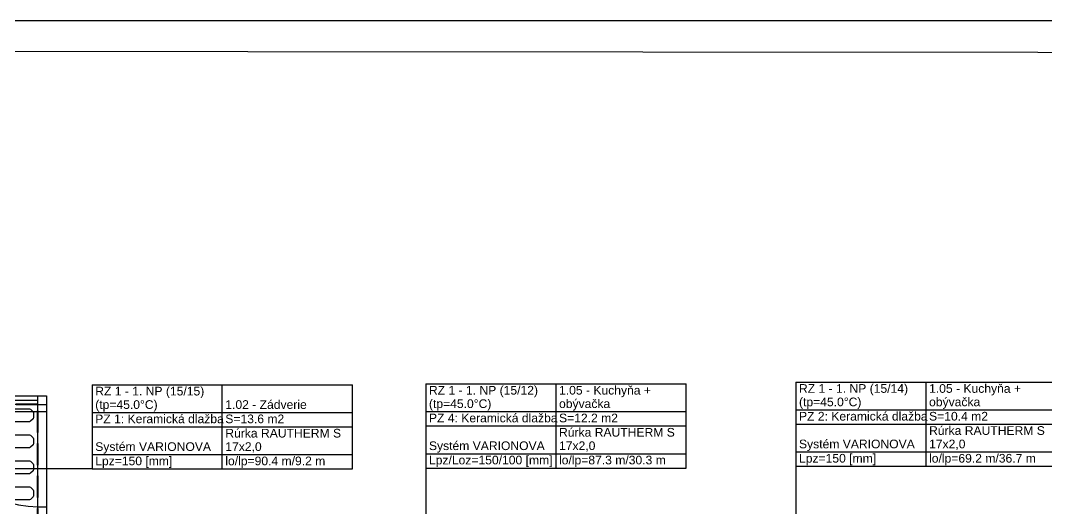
# Model space of a CAD drawing. Header units: millimetres. Extents: x 90740 to 167944, y -39332 to 25855.
# Drawn here: x 106718 to 118548, y 16802 to 22430 of the extents above; entities that cross this region are included whole.
import ezdxf

# ---------------------------------------------------------------- set-up
doc = ezdxf.new("R2010")
doc.units = ezdxf.units.MM
doc.linetypes.add('DASH', pattern=[75, 50, -25])
doc.layers.add('NETLAC', color=6, linetype='Continuous', plot=False)
for name, color, linetype in [('OKRAJOV__DILAT_CIA_PDL', 2, 'Continuous'), ('PODLAHOVKA', 7, 'Continuous'), ('TABU_KY', 7, 'Continuous')]:
    doc.layers.add(name, color=color, linetype=linetype)
doc.layers.add('XR$1$STANDARD', color=252, linetype='Continuous', lineweight=25)
doc.styles.add('ARIAL', font='arial.ttf')

# ---------------------------------------------------------------- blocks, each defined once
blk = doc.blocks.new('A$C90b3fe5d')
at = {"layer": 'XR$1$STANDARD', "linetype": 'Continuous', "lineweight": -2}
for p, q in [((5607, 21563), (7742, 21563)), ((7642, 21463), (7642, 21563)), ((7742, 21563), (7742, 20193)), ((7642, 21463), (5567, 21463)), ((5667, 21513), (7642, 21513)), ((7642, 21463), (7742, 21463)), ((7642, 20153), (7642, 21463)), ((6542, 21383), (7742, 21383)), ((7642, 20283), (7742, 20283))]:
    blk.add_line(p, q, dxfattribs=at)
blk.add_arc((7642, 21383), 1100, 180, 270, dxfattribs=at)

msp = doc.modelspace()

# ---------------------------------------------------------------- linework, layer by layer
msp.add_lwpolyline([(91110.7, 22087.4), (132115, 22055), (132115, -6895), (91110.7, -6862.6)], close=True)
at = {"layer": 'NETLAC'}
msp.add_lwpolyline([(90740, 22430), (132490, 22430), (132490, -7270), (90740, -7270)], close=True, dxfattribs=at)
at = {"layer": 'OKRAJOV__DILAT_CIA_PDL', "color": 95, "linetype": 'DASH', "lineweight": 40, "ltscale": 5}
msp.add_lwpolyline([(104167.9, 14802.4), (104667.9, 14802.4), (104667.9, 14602.4), (104487.9, 14602.4), (104487.9, 14612.4), (103557.9, 14612.4), (103557.6, 13152.4), (104477.9, 13152.4), (104477.9, 13952.4), (104487.9, 13952.4), (104487.9, 14002.4), (104667.9, 14002.4), (104667.9, 12952.4), (106717.9, 12952.4), (106717.9, 16552.4), (106917.9, 16552.4), (106917.9, 18002.4), (104842.9, 18002.4), (104842.9, 17802.4), (104167.9, 17802.4), (104167.9, 14802.4)], dxfattribs=at)
at = {"layer": 'PODLAHOVKA', "color": 12, "ltscale": 5}
for points in [[(104940.7, 17952.4), (106820.1, 17952.4), (106833.4, 17946.9), (106862.4, 17917.9), (106867.9, 17904.6), (106867.9, 17850.2), (106862.4, 17836.9), (106833.4, 17807.9), (106820.1, 17802.4), (105015.7, 17802.4)], [(104302.9, 17652.4), (106820.1, 17652.4), (106833.4, 17646.9), (106862.4, 17617.9), (106867.9, 17604.6), (106867.9, 17550.2), (106862.4, 17536.9), (106833.4, 17507.9), (106820.1, 17502.4), (104340.7, 17502.4)], [(104340.7, 17352.4), (106820.1, 17352.4), (106833.4, 17346.9), (106862.4, 17317.9), (106867.9, 17304.6), (106867.9, 17250.2), (106862.4, 17236.9), (106833.4, 17207.9), (106820.1, 17202.4), (104340.7, 17202.4)], [(104340.7, 17052.4), (106820.1, 17052.4), (106833.4, 17046.9), (106862.4, 17017.9), (106867.9, 17004.6), (106867.9, 16950.2), (106862.4, 16936.9), (106833.4, 16907.9), (106820.1, 16902.4), (104340.7, 16902.4)]]:
    msp.add_lwpolyline(points, dxfattribs=at)
at = {"layer": 'TABU_KY', "color": 5}
for p, q in [((107544.3, 18228.9), (110544.3, 18228.9)), ((109044.3, 17908.9), (109044.3, 18228.9)), ((111392.5, 18239.1), (114392.5, 18239.1)), ((112892.5, 17919.1), (112892.5, 18239.1)), ((115659.5, 18259.4), (118659.5, 18259.4)), ((117159.5, 17939.4), (117159.5, 18259.4)), ((107544.3, 17908.9), (110544.3, 17908.9)), ((109044.3, 17743.9), (109044.3, 17908.9)), ((111392.5, 17919.1), (114392.5, 17919.1)), ((112892.5, 17754.1), (112892.5, 17919.1)), ((115659.5, 17939.4), (118659.5, 17939.4)), ((117159.5, 17774.4), (117159.5, 17939.4)), ((111392.5, 17754.1), (114392.5, 17754.1)), ((112892.5, 17434.1), (112892.5, 17754.1)), ((115659.5, 17774.4), (118659.5, 17774.4)), ((117159.5, 17454.4), (117159.5, 17774.4)), ((107544.3, 17743.9), (110544.3, 17743.9)), ((109044.3, 17423.9), (109044.3, 17743.9)), ((107544.3, 17423.9), (110544.3, 17423.9)), ((109044.3, 17258.9), (109044.3, 17423.9)), ((111392.5, 17434.1), (114392.5, 17434.1)), ((112892.5, 17269.1), (112892.5, 17434.1)), ((115659.5, 17454.4), (118659.5, 17454.4)), ((117159.5, 17289.4), (117159.5, 17454.4)), ((115659.5, 17289.4), (115659.5, 15404.6)), ((107544.3, 17258.9), (106422.4, 17258.9)), ((111392.5, 17269.1), (111392.5, 15573.3))]:
    msp.add_line(p, q, dxfattribs=at)
for points in [[(107544.3, 18228.9), (107544.3, 17258.9), (110544.3, 17258.9), (110544.3, 18228.9)], [(111392.5, 18239.1), (111392.5, 17269.1), (114392.5, 17269.1), (114392.5, 18239.1)], [(115659.5, 18259.4), (115659.5, 17289.4), (118659.5, 17289.4), (118659.5, 18259.4)]]:
    msp.add_lwpolyline(points, dxfattribs=at)

# ---------------------------------------------------------------- block references
at = {"linetype": 'Continuous'}
msp.add_blockref('A$C90b3fe5d', (99275.7, -3461), dxfattribs=at)

# ---------------------------------------------------------------- texts
at = {"layer": 'TABU_KY', "color": 160, "style": 'ARIAL'}
for s, p in [('RZ 1 - 1. NP (15/12) ', (111427.5, 18116.1)), ('1.05 - Kuchyňa +', (112927.5, 18116.1)), ('RZ 1 - 1. NP (15/14) ', (115694.5, 18136.4)), ('1.05 - Kuchyňa +', (117194.5, 18136.4)), ('RZ 1 - 1. NP (15/15) ', (107579.3, 18105.9)), ('(tp=45.0°C)', (107579.3, 17950.9)), ('1.02 - Zádverie', (109079.3, 17950.9)), ('(tp=45.0°C)', (111427.5, 17961.1)), ('obývačka', (112927.5, 17961.1)), ('(tp=45.0°C)', (115694.5, 17981.4)), ('obývačka', (117194.5, 17981.4)), ('PZ 1: Keramická dlažba', (107579.3, 17785.9)), ('S=13.6 m2', (109079.3, 17785.9)), ('PZ 4: Keramická dlažba', (111427.5, 17796.1)), ('S=12.2 m2', (112927.5, 17796.1)), ('PZ 2: Keramická dlažba', (115694.5, 17816.4)), ('S=10.4 m2', (117194.5, 17816.4)), ('Rúrka RAUTHERM S', (117194.5, 17651.4)), ('Rúrka RAUTHERM S', (109079.3, 17620.9)), ('Rúrka RAUTHERM S', (112927.5, 17631.1)), ('Systém VARIONOVA', (107579.3, 17465.9)), ('17x2,0', (109079.3, 17465.9)), ('Systém VARIONOVA', (111427.5, 17476.1)), ('17x2,0', (112927.5, 17476.1)), ('Systém VARIONOVA', (115694.5, 17496.4)), ('17x2,0', (117194.5, 17496.4)), ('Lpz=150 [mm]', (107579.3, 17300.9)), ('lo/lp=90.4 m/9.2 m', (109079.3, 17300.9)), ('Lpz/Loz=150/100 [mm]', (111427.5, 17311.1)), ('lo/lp=87.3 m/30.3 m', (112927.5, 17311.1)), ('Lpz=150 [mm]', (115694.5, 17331.4)), ('lo/lp=69.2 m/36.7 m', (117194.5, 17331.4))]:
    msp.add_text(s, height=100, dxfattribs=at).set_placement(p)

doc.saveas('drawing.dxf')
